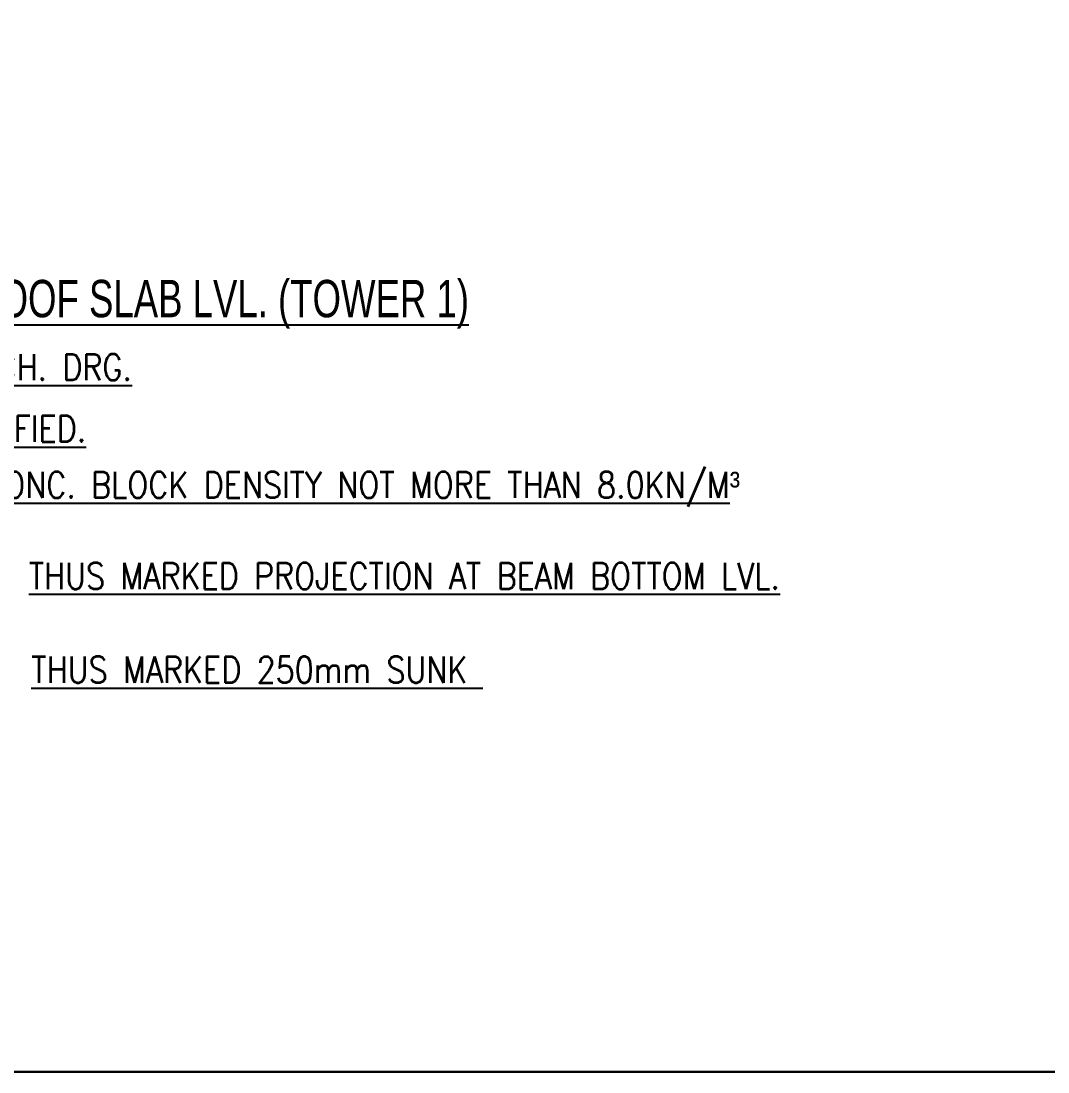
# Model space of a CAD drawing. Header units: millimetres. Extents: x 1078357 to 2594950, y -5122486 to -4636555.
# Drawn here: x 1124549 to 1135533, y -4684019 to -4672771 of the extents above; entities that cross this region are included whole.
import ezdxf

# ---------------------------------------------------------------- set-up
doc = ezdxf.new("R2010")
doc.units = ezdxf.units.MM
doc.layers.add('Boundary', color=40, linetype='Continuous', lineweight=30)
doc.layers.add('S TEXT', color=7, linetype='Continuous')
doc.layers.add('S-LEGEND', color=7, linetype='Continuous')
doc.styles.add('ROMANS', font='romans.shx', dxfattribs={"width": 0.85})
doc.styles.add('SANSSERIF', font='sas_____.pfb')

msp = doc.modelspace()

# ---------------------------------------------------------------- linework, layer by layer
at = {"layer": 'Boundary', "ltscale": 700, "elevation": 0}
msp.add_lwpolyline([(1097224.7, -4636555), (1204038.4, -4636555), (1204038.4, -4684019.2), (1097224.7, -4684019.2)], close=True, dxfattribs=at)

# ---------------------------------------------------------------- texts
at = {"layer": 'S TEXT', "color": 1, "extrusion": (-1.33677e-08, 3.74197e-09, 1), "style": 'SANSSERIF', "width": 0.7}
msp.add_text('%%USTRUCTURAL LAYOUT TYPE- AT GROUND FLOOR ROOF SLAB LVL. (TOWER 1)', height=400, dxfattribs=at).set_placement((1114454.4, -4675942, 0.2))
at = {"layer": 'S-LEGEND', "color": 0, "linetype": 'Continuous', "style": 'ROMANS', "width": 0.85}
for s, p in [('%%U* FOR ALL CENTRE LINE DIMENSIONS & LOCATION REFER ARCH. DRG.', (1114566.5, -4676616.2, 0.2)), ('%%U* ALL SLABS 125THK. R.C.C. SLAB UNLESS OTHERWISE SPECIFIED.', (1114566.5, -4677274.5, 0.2)), ('%%UTHUS MARKED PROJECTION AT BEAM BOTTOM LVL.', (1124631.8, -4678850.4, 0.2)), ('%%UTHUS MARKED 250mm SUNK ', (1124658.6, -4679854.4, 0.2))]:
    msp.add_text(s, height=280.28, dxfattribs=at).set_placement(p)
at = {"layer": 'S-LEGEND', "color": 0, "linetype": 'Continuous', "insert": (1114689.8, -4677969.4, 0.2), "char_height": 280.2804, "width": 26415.119, "attachment_point": 7, "style": 'ROMANS'}
msp.add_mtext('{\\L*BLOCK MASONARY MUST BE WITH LIGHT WEIGHT AERATED CONC. BLOCK DENSITY NOT MORE THAN 8.0KN/M\\fArial|b0|i0|c0|p34;\\l³}', dxfattribs=at)

doc.saveas('drawing.dxf')
